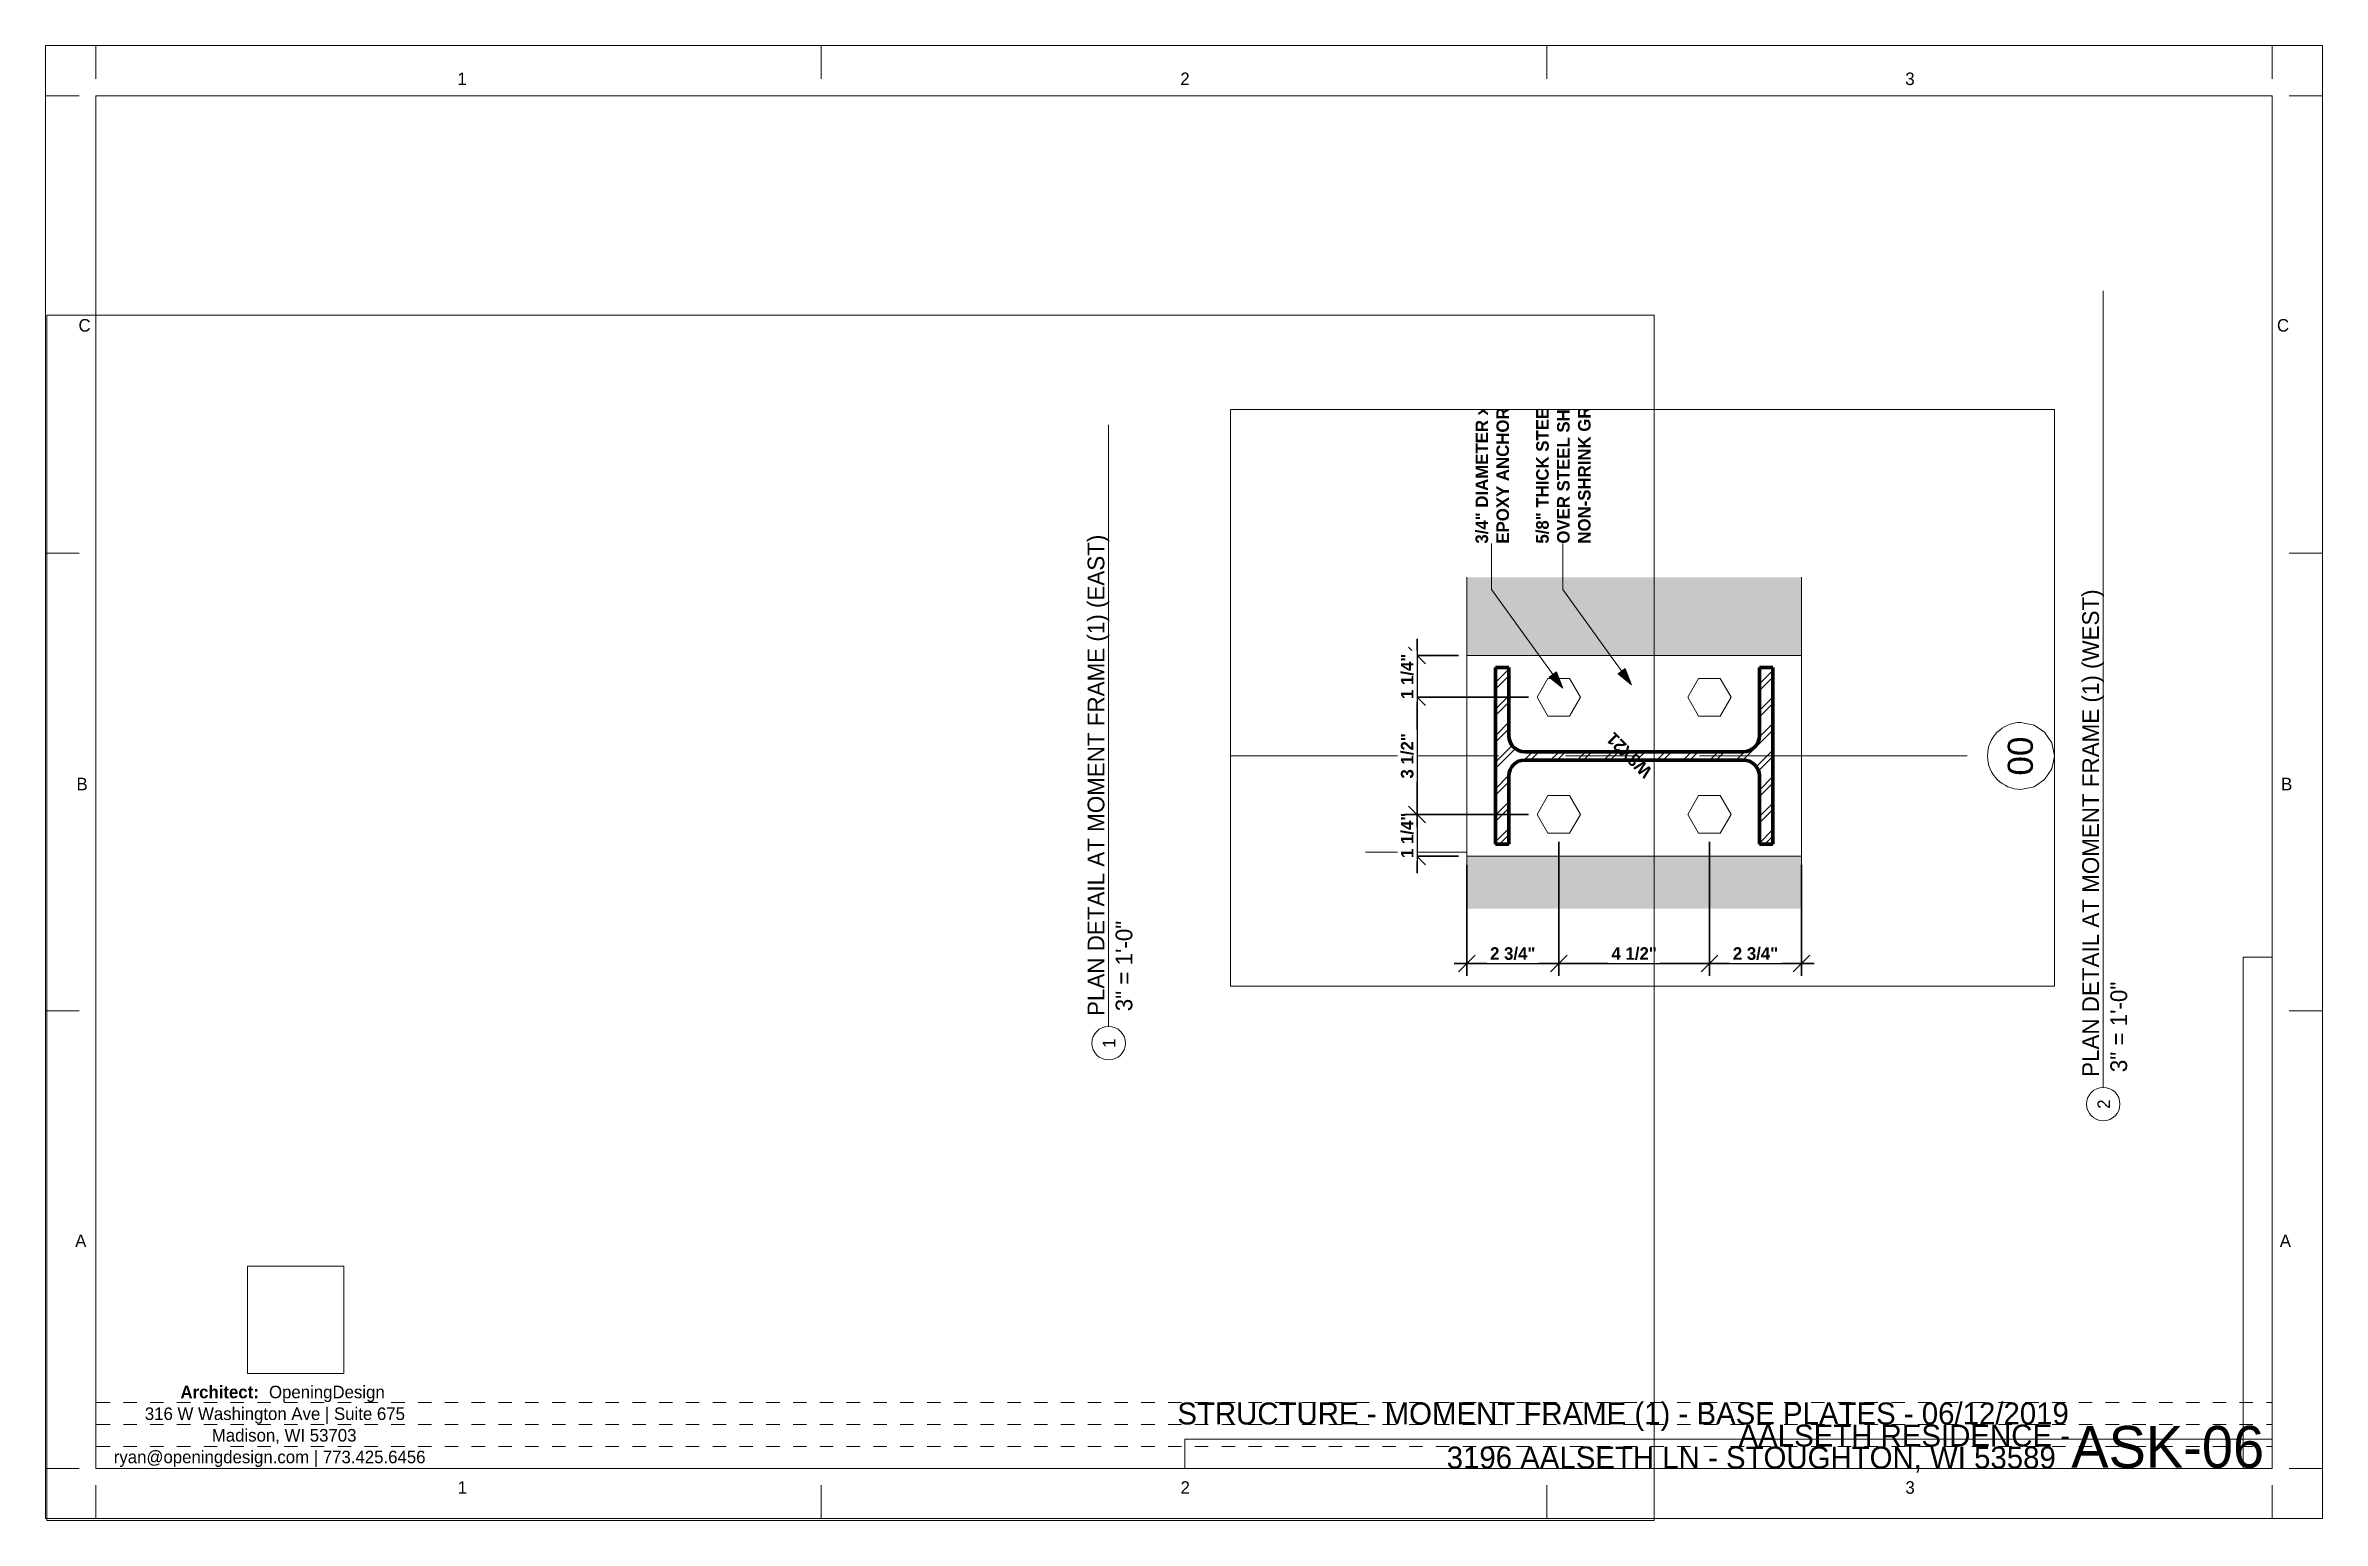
# Paper-space layout 'Layout1' of a CAD drawing. Header units: inches. Extents: x 0 to 17, y 0 to 11.
# The model-space entities are those that its viewports show. They can reach past a viewport. Long polylines and large blocks are cut down to what shows.
import ezdxf

# ---------------------------------------------------------------- set-up
doc = ezdxf.new("R2010")
doc.units = ezdxf.units.IN
doc.header["$MEASUREMENT"] = 0
doc.linetypes.add('Dot 1_32_', pattern=[0.03125, 0, -0.03125])
doc.linetypes.add('Grid Line 1_2_', pattern=[0.875, 0.5, -0.125, 0.125, -0.125])
for name, color, linetype, lineweight in [('A-ANNO-DIMS-1', 211, 'Continuous', 30), ('A-GENM', 5, 'Continuous', 9), ('G-ANNO-TEXT', 231, 'Continuous', 9), ('G-ANNO-TTLB', 6, 'Continuous', 9), ('G-ANNO-TTLB-MEDM', 33, 'Continuous', 20), ('S-BEAM', 12, 'Continuous', 9), ('S-COLS-1', 7, 'Continuous', 9), ('S-COLS-2', 52, 'Continuous', 70), ('S-COLS-IDEN', 171, 'Continuous', 9), ('S-FNDN', 32, 'Continuous', 18), ('S-GRID-1', 1, 'Grid Line 1_2_', 9), ('S-GRID-IDEN', 1, 'Continuous', 9)]:
    doc.layers.add(name, color=color, linetype=linetype, lineweight=lineweight)
doc.layers.add('G-ANNO-NPLT', color=191, linetype='Continuous', plot=False)
doc.layers.add('S-FNDN-1', color=235, linetype='Continuous', lineweight=18, transparency=0.4)
doc.styles.add('Arial', font='arial.ttf', dxfattribs={"height": 0.75})
doc.styles.add('Century Gothic', font='ufonts.com_century-gothic.ttf', dxfattribs={"height": 0.125})
doc.styles.add('Century Gothic_1', font='ufonts.com_century-gothic.ttf', dxfattribs={"height": 0.09375})
doc.styles.add('Century Gothic_2', font='ufonts.com_century-gothic.ttf', dxfattribs={"height": 0.164062})
doc.styles.add('Century Gothic_3', font='ufonts.com_century-gothic.ttf', dxfattribs={"height": 0.3125})
doc.styles.add('Century Gothic_B', font='GOTHICB.TTF', dxfattribs={"height": 0.375})
doc.styles.add('Century Gothic_B_1', font='GOTHICB.TTF', dxfattribs={"height": 0.09375})
doc.dimstyles.new('OD__1_16__Tol__', dxfattribs={"dimscale": 12, "dimtxt": 0.391563, "dimasz": 0.041667, "dimexe": 0.03125, "dimexo": 0.020833, "dimgap": 0.005208, "dimtad": 1, "dimdec": 4, "dimrnd": 0.0625, "dimzin": 3, "dimdsep": 46, "dimlunit": 4, "dimtxsty": 'Century Gothic_B', "dimblk1": 'OBLIQUE', "dimblk2": 'OBLIQUE', "dimsah": 1, "dimcen": 0.09, "dimdle": 0.03125, "dimazin": 0, "dimtfac": 1, "dimtdec": 4, "dimtix": 1, "dimtmove": 0, "dimatfit": 3, "dimfxl": 1, "dimtvp": 1, "dimtfill": 1, "dimfrac": 2, "dimtolj": 1, "dimtzin": 0, "dimlwd": 30, "dimlwe": 30, "dimarcsym": 2})
picture_1 = doc.add_image_def('image1.jpg', size_in_pixel=(547, 610))
picture_2 = doc.add_image_def('image2.jpg', size_in_pixel=(95, 1663))
picture_3 = doc.add_image_def('image3.jpg', size_in_pixel=(3536, 95))

# ---------------------------------------------------------------- blocks, each defined once
blk = doc.blocks.new('Viewport - All On-1560281-STRUCTURE - MOMENT FRAME _1_ - BASE PLATES')
at = {"layer": 'G-ANNO-TTLB'}
for start, end in [(360, 180), (180, 360)]:
    blk.add_arc((-0.125, 0), 0.125, start, end, dxfattribs=at)
blk = doc.blocks.new('OD Title Block - 11x17 - Presentation - one-1825712-STRUCTURE - MOMENT FRAME _1_ - BASE PLATES')
at = {"layer": 'G-ANNO-TTLB'}
for p, q in [((-0.01, 11.014), (16.99, 11.014)), ((-0.01, 0.014), (-0.01, 11.014)), ((16.99, 0.014), (16.99, 11.014)), ((-0.01, 0.014), (16.99, 0.014))]:
    blk.add_line(p, q, dxfattribs=at)
at = {"layer": 'G-ANNO-TTLB', "linetype": 'Dot 1_32_', "lineweight": 13}
for p, q in [((0.371, 0.881), (16.615, 0.881)), ((0.371, 0.717), (16.615, 0.717)), ((0.371, 0.553), (16.615, 0.553))]:
    blk.add_line(p, q, dxfattribs=at)
at = {"layer": 'G-ANNO-TTLB-MEDM'}
for p, q in [((0.365, 10.764), (0.365, 11.014)), ((5.781, 10.764), (5.781, 11.014)), ((11.198, 10.764), (11.198, 11.014)), ((16.615, 10.764), (16.615, 11.014)), ((0.24, 10.639), (-0.01, 10.639)), ((0.365, 10.639), (16.615, 10.639)), ((0.365, 10.639), (0.365, 0.389)), ((16.615, 10.639), (16.615, 0.389)), ((16.74, 10.639), (16.99, 10.639)), ((0.24, 7.222), (-0.01, 7.222)), ((16.74, 7.222), (16.99, 7.222)), ((0.24, 3.805), (-0.01, 3.805)), ((16.74, 3.805), (16.99, 3.805)), ((0.24, 0.389), (-0.01, 0.389)), ((0.365, 0.389), (16.615, 0.389)), ((16.74, 0.389), (16.99, 0.389)), ((0.365, 0.264), (0.365, 0.014)), ((5.781, 0.264), (5.781, 0.014)), ((11.198, 0.264), (11.198, 0.014)), ((16.615, 0.264), (16.615, 0.014))]:
    blk.add_line(p, q, dxfattribs=at)
at = {"layer": 'G-ANNO-TTLB', "attachment_point": 1}
for s, insert, char_height, width, style in [('1', (3.065, 10.812), 0.0937, 0.08837, 'Century Gothic_1'), ('2', (8.462, 10.812), 0.0937, 0.08837, 'Century Gothic_1'), ('3', (13.875, 10.812), 0.0937, 0.08837, 'Century Gothic_1'), ('C', (0.236, 8.971), 0.0937, 0.11363, 'Century Gothic_1'), ('C', (16.65, 8.971), 0.0937, 0.11363, 'Century Gothic_1'), ('B', (0.221, 5.546), 0.0937, 0.09153, 'Century Gothic_1'), ('B', (16.681, 5.546), 0.0937, 0.09153, 'Century Gothic_1'), ('A', (0.211, 2.135), 0.0937, 0.11678, 'Century Gothic_1'), ('A', (16.671, 2.135), 0.0937, 0.11678, 'Century Gothic_1'), ('Architect: ', (0.997, 1.006), 0.09375, 0.80169, 'Century Gothic_B_1'), ('OpeningDesign', (1.658, 1.006), 0.09375, 1.212, 'Century Gothic_1'), ('316 W Washington Ave | Suite 675', (0.731, 0.844), 0.09375, 2.65756, 'Century Gothic_1'), ('Madison, WI 53703', (1.231, 0.683), 0.09375, 1.44556, 'Century Gothic_1'), ('ryan@openingdesign.com | 773.425.6456', (0.499, 0.521), 0.09375, 3.21937, 'Century Gothic_1'), ('1', (3.067, 0.293), 0.0937, 0.08837, 'Century Gothic_1'), ('2', (8.464, 0.293), 0.0937, 0.08837, 'Century Gothic_1'), ('3', (13.876, 0.293), 0.0937, 0.08837, 'Century Gothic_1')]:
    blk.add_mtext(s, dxfattribs=dict(at, insert=insert, char_height=char_height, width=width, style=style))
at = {"layer": 'G-ANNO-TTLB'}
image = blk.add_image(picture_2, insert=(16.397, 0.389), size_in_units=(0.218, 3.818), dxfattribs=at)
image.dxf.flags = 7
image = blk.add_image(picture_1, insert=(1.497, 1.098), size_in_units=(0.719, 0.802), dxfattribs=at)
image.dxf.flags = 7
image = blk.add_image(picture_3, insert=(8.496, 0.389), size_in_units=(8.119, 0.218), dxfattribs=at)
image.dxf.flags = 7
blk = doc.blocks.new('051200 - Structural Steel Framing - Base Plate - 4 holes - 2-1954473-PLAN DETAIL AT MOMENT FRAME _1_ _WEST_')
at = {"layer": 'A-GENM'}
for p, q in [((-2713.552, 8698.146), (-2713.877, 8697.584)), ((-2712.903, 8698.146), (-2713.552, 8698.146)), ((-2712.578, 8697.584), (-2712.903, 8698.146)), ((-2709.052, 8698.146), (-2709.377, 8697.584)), ((-2708.403, 8698.146), (-2709.052, 8698.146)), ((-2708.078, 8697.584), (-2708.403, 8698.146)), ((-2713.877, 8697.584), (-2713.552, 8697.021)), ((-2712.903, 8697.021), (-2712.578, 8697.584)), ((-2709.377, 8697.584), (-2709.052, 8697.021)), ((-2708.403, 8697.021), (-2708.078, 8697.584)), ((-2713.552, 8697.021), (-2712.903, 8697.021)), ((-2709.052, 8697.021), (-2708.403, 8697.021)), ((-2713.552, 8694.646), (-2713.877, 8694.084)), ((-2712.903, 8694.646), (-2713.552, 8694.646)), ((-2712.578, 8694.084), (-2712.903, 8694.646)), ((-2709.052, 8694.646), (-2709.377, 8694.084)), ((-2708.403, 8694.646), (-2709.052, 8694.646)), ((-2708.078, 8694.084), (-2708.403, 8694.646)), ((-2713.877, 8694.084), (-2713.552, 8693.521)), ((-2712.903, 8693.521), (-2712.578, 8694.084)), ((-2709.377, 8694.084), (-2709.052, 8693.521)), ((-2708.403, 8693.521), (-2708.078, 8694.084)), ((-2713.552, 8693.521), (-2712.903, 8693.521)), ((-2709.052, 8693.521), (-2708.403, 8693.521))]:
    blk.add_line(p, q, dxfattribs=at)
at = {"layer": 'S-BEAM'}
for p, q in [((-2705.978, 8698.834), (-2715.978, 8698.834)), ((-2715.978, 8698.834), (-2715.978, 8692.834)), ((-2705.978, 8692.834), (-2705.978, 8698.834)), ((-2715.978, 8692.834), (-2705.978, 8692.834))]:
    blk.add_line(p, q, dxfattribs=at)
blk = doc.blocks.new('Grid - Grid Head - Circle-50561-PLAN DETAIL AT MOMENT FRAME _1_ _WEST_')
at = {"layer": 'S-GRID-IDEN'}
for start, end in [(90, 270), (270, 90)]:
    blk.add_arc((-2699.424, 8695.834), 1, start, end, dxfattribs=at)
blk = doc.blocks.new('_Oblique')
at = {"color": 0, "linetype": 'ByBlock', "lineweight": -2}
blk.add_line((-0.5, -0.5), (0.5, 0.5), dxfattribs=at)
blk = doc.blocks.new('DIMBLOCK10-PLAN DETAIL AT MOMENT FRAME _1_ _WEST_')
at = {"layer": 'A-ANNO-DIMS-1', "color": 0, "lineweight": 30, "transparency": 16777216}
for p, q in [((-2655.347, 8693.271), (-2655.347, 8689.261)), ((-2652.597, 8692.584), (-2652.597, 8689.261)), ((-2652.222, 8689.636), (-2655.722, 8689.636))]:
    blk.add_line(p, q, dxfattribs=at)
at = {"layer": 'Defpoints', "color": 0, "transparency": 16777216}
for p in [(-2655.347, 8693.521), (-2652.597, 8692.834), (-2655.347, 8689.636)]:
    blk.add_point(p, dxfattribs=at)
at = {"layer": 'A-ANNO-DIMS-1', "color": 0, "lineweight": 30, "transparency": 16777216, "xscale": 0.4999999999999999, "yscale": 0.4999999999999999, "zscale": 0.4999999999999999, "rotation": 180}
blk.add_blockref('_Oblique', (-2655.347, 8689.636), dxfattribs=at)
at = {"layer": 'A-ANNO-DIMS-1', "color": 0, "lineweight": 30, "transparency": 16777216, "xscale": 0.4999999999999999, "yscale": 0.4999999999999999, "zscale": 0.4999999999999999}
blk.add_blockref('_Oblique', (-2652.597, 8689.636), dxfattribs=at)
at = {"layer": 'A-ANNO-DIMS-1', "color": 0, "transparency": 16777216, "insert": (-2653.972, 8689.925), "char_height": 0.375, "attachment_point": 5, "style": 'Century Gothic_B', "bg_fill": 3, "box_fill_scale": 1.25, "bg_fill_color": 256, "bg_fill_true_color": 13158600, "bg_fill_transparency": 0}
blk.add_mtext('\\A1;2 3/4"', dxfattribs=at)
blk = doc.blocks.new('DIMBLOCK11-PLAN DETAIL AT MOMENT FRAME _1_ _WEST_')
at = {"layer": 'A-ANNO-DIMS-1', "color": 0, "lineweight": 30, "transparency": 16777216}
for p, q in [((-2659.847, 8693.271), (-2659.847, 8689.261)), ((-2655.347, 8693.271), (-2655.347, 8689.261)), ((-2654.972, 8689.636), (-2660.222, 8689.636))]:
    blk.add_line(p, q, dxfattribs=at)
at = {"layer": 'Defpoints', "color": 0, "transparency": 16777216}
for p in [(-2659.847, 8693.521), (-2655.347, 8693.521), (-2659.847, 8689.636)]:
    blk.add_point(p, dxfattribs=at)
at = {"layer": 'A-ANNO-DIMS-1', "color": 0, "lineweight": 30, "transparency": 16777216, "xscale": 0.4999999999999999, "yscale": 0.4999999999999999, "zscale": 0.4999999999999999, "rotation": 180}
blk.add_blockref('_Oblique', (-2659.847, 8689.636), dxfattribs=at)
at = {"layer": 'A-ANNO-DIMS-1', "color": 0, "lineweight": 30, "transparency": 16777216, "xscale": 0.4999999999999999, "yscale": 0.4999999999999999, "zscale": 0.4999999999999999}
blk.add_blockref('_Oblique', (-2655.347, 8689.636), dxfattribs=at)
at = {"layer": 'A-ANNO-DIMS-1', "color": 0, "transparency": 16777216, "insert": (-2657.597, 8689.925), "char_height": 0.375, "attachment_point": 5, "style": 'Century Gothic_B', "bg_fill": 3, "box_fill_scale": 1.25, "bg_fill_color": 256, "bg_fill_true_color": 13158600, "bg_fill_transparency": 0}
blk.add_mtext('\\A1;4 1/2"', dxfattribs=at)
blk = doc.blocks.new('DIMBLOCK12-PLAN DETAIL AT MOMENT FRAME _1_ _WEST_')
at = {"layer": 'A-ANNO-DIMS-1', "color": 0, "lineweight": 30, "transparency": 16777216}
for p, q in [((-2659.847, 8693.271), (-2659.847, 8689.261)), ((-2662.597, 8692.584), (-2662.597, 8689.261)), ((-2659.472, 8689.636), (-2662.972, 8689.636))]:
    blk.add_line(p, q, dxfattribs=at)
at = {"layer": 'Defpoints', "color": 0, "transparency": 16777216}
for p in [(-2659.847, 8693.521), (-2662.597, 8692.834), (-2662.597, 8689.636)]:
    blk.add_point(p, dxfattribs=at)
at = {"layer": 'A-ANNO-DIMS-1', "color": 0, "lineweight": 30, "transparency": 16777216, "xscale": 0.4999999999999999, "yscale": 0.4999999999999999, "zscale": 0.4999999999999999, "rotation": 180}
blk.add_blockref('_Oblique', (-2662.597, 8689.636), dxfattribs=at)
at = {"layer": 'A-ANNO-DIMS-1', "color": 0, "lineweight": 30, "transparency": 16777216, "xscale": 0.4999999999999999, "yscale": 0.4999999999999999, "zscale": 0.4999999999999999}
blk.add_blockref('_Oblique', (-2659.847, 8689.636), dxfattribs=at)
at = {"layer": 'A-ANNO-DIMS-1', "color": 0, "transparency": 16777216, "insert": (-2661.222, 8689.925), "char_height": 0.375, "attachment_point": 5, "style": 'Century Gothic_B', "bg_fill": 3, "box_fill_scale": 1.25, "bg_fill_color": 256, "bg_fill_true_color": 13158600, "bg_fill_transparency": 0}
blk.add_mtext('\\A1;2 3/4"', dxfattribs=at)
blk = doc.blocks.new('DIMBLOCK13-PLAN DETAIL AT MOMENT FRAME _1_ _WEST_')
at = {"layer": 'A-ANNO-DIMS-1', "color": 0, "lineweight": 30, "transparency": 16777216}
for p, q in [((-2664.081, 8694.084), (-2664.081, 8694.584)), ((-2660.747, 8694.084), (-2664.456, 8694.084)), ((-2664.081, 8692.834), (-2664.081, 8694.084)), ((-2662.847, 8692.834), (-2664.456, 8692.834)), ((-2664.081, 8692.834), (-2664.081, 8692.334))]:
    blk.add_line(p, q, dxfattribs=at)
at = {"layer": 'Defpoints', "color": 0, "transparency": 16777216}
for p in [(-2660.497, 8694.084), (-2662.597, 8692.834)]:
    blk.add_point(p, dxfattribs=at)
at = {"layer": 'A-ANNO-DIMS-1', "color": 0, "lineweight": 30, "transparency": 16777216, "xscale": 0.4999999999999999, "yscale": 0.4999999999999999, "zscale": 0.4999999999999999}
for p, rotation in [((-2664.081, 8694.084), 270), ((-2664.081, 8692.834), 90)]:
    blk.add_blockref('_Oblique', p, dxfattribs=dict(at, rotation=rotation))
at = {"layer": 'A-ANNO-DIMS-1', "color": 0, "transparency": 16777216, "insert": (-2664.37, 8693.459), "char_height": 0.375, "attachment_point": 5, "rotation": 90, "style": 'Century Gothic_B', "bg_fill": 3, "box_fill_scale": 1.25, "bg_fill_color": 256, "bg_fill_true_color": 13158600, "bg_fill_transparency": 0}
blk.add_mtext('\\A1;1 1/4"', dxfattribs=at)
at = {"layer": 'Defpoints', "color": 0, "transparency": 16777216}
blk.add_point((-2664.081, 8694.084), dxfattribs=at)
blk = doc.blocks.new('DIMBLOCK14-PLAN DETAIL AT MOMENT FRAME _1_ _WEST_')
at = {"layer": 'A-ANNO-DIMS-1', "color": 0, "lineweight": 30, "transparency": 16777216}
for p, q in [((-2664.081, 8693.709), (-2664.081, 8697.959)), ((-2660.747, 8697.584), (-2664.456, 8697.584)), ((-2660.747, 8694.084), (-2664.456, 8694.084))]:
    blk.add_line(p, q, dxfattribs=at)
at = {"layer": 'Defpoints', "color": 0, "transparency": 16777216}
for p in [(-2664.081, 8697.584), (-2660.497, 8697.584), (-2660.497, 8694.084)]:
    blk.add_point(p, dxfattribs=at)
at = {"layer": 'A-ANNO-DIMS-1', "color": 0, "lineweight": 30, "transparency": 16777216, "xscale": 0.4999999999999999, "yscale": 0.4999999999999999, "zscale": 0.4999999999999999}
for p, rotation in [((-2664.081, 8697.584), 90), ((-2664.081, 8694.084), 270)]:
    blk.add_blockref('_Oblique', p, dxfattribs=dict(at, rotation=rotation))
at = {"layer": 'A-ANNO-DIMS-1', "color": 0, "transparency": 16777216, "insert": (-2664.37, 8695.834), "char_height": 0.375, "attachment_point": 5, "rotation": 90, "style": 'Century Gothic_B', "bg_fill": 3, "box_fill_scale": 1.25, "bg_fill_color": 256, "bg_fill_true_color": 13158600, "bg_fill_transparency": 0}
blk.add_mtext('\\A1;3 1/2"', dxfattribs=at)
blk = doc.blocks.new('DIMBLOCK15-PLAN DETAIL AT MOMENT FRAME _1_ _WEST_')
at = {"layer": 'A-ANNO-DIMS-1', "color": 0, "lineweight": 30, "transparency": 16777216}
for p, q in [((-2664.081, 8698.834), (-2664.081, 8699.334)), ((-2662.847, 8698.834), (-2664.456, 8698.834)), ((-2664.081, 8697.584), (-2664.081, 8698.834)), ((-2660.747, 8697.584), (-2664.456, 8697.584)), ((-2664.081, 8697.584), (-2664.081, 8697.084))]:
    blk.add_line(p, q, dxfattribs=at)
at = {"layer": 'Defpoints', "color": 0, "transparency": 16777216}
for p in [(-2662.597, 8698.834), (-2660.497, 8697.584)]:
    blk.add_point(p, dxfattribs=at)
at = {"layer": 'A-ANNO-DIMS-1', "color": 0, "lineweight": 30, "transparency": 16777216, "xscale": 0.4999999999999999, "yscale": 0.4999999999999999, "zscale": 0.4999999999999999}
for p, rotation in [((-2664.081, 8698.834), 270), ((-2664.081, 8697.584), 90)]:
    blk.add_blockref('_Oblique', p, dxfattribs=dict(at, rotation=rotation))
at = {"layer": 'A-ANNO-DIMS-1', "color": 0, "transparency": 16777216, "insert": (-2664.37, 8698.209), "char_height": 0.375, "attachment_point": 5, "rotation": 90, "style": 'Century Gothic_B', "bg_fill": 3, "box_fill_scale": 1.25, "bg_fill_color": 256, "bg_fill_true_color": 13158600, "bg_fill_transparency": 0}
blk.add_mtext('\\A1;1 1/4"', dxfattribs=at)
at = {"layer": 'Defpoints', "color": 0, "transparency": 16777216}
blk.add_point((-2664.081, 8698.834), dxfattribs=at)

msp = doc.modelspace()

# ---------------------------------------------------------------- hatches: boundary and pattern name
at = {"layer": 'G-ANNO-TEXT'}
for points in [[(-2659.73098, 8697.85724), (-2659.9147, 8698.34117), (-2660.13206, 8698.18448)], [(-2657.67567, 8697.96), (-2657.86002, 8698.4437), (-2658.07717, 8698.28672)]]:
    msp.add_hatch(color=256, dxfattribs=at).paths.add_polyline_path(points, flags=0)
at = {"layer": 'S-COLS-1'}
h = msp.add_hatch(dxfattribs=at)
h.set_pattern_fill('FP_2', color=256, style=0, pattern_type=2)
h.set_pattern_definition([(45, (-2593.18976, 8957.431), (-0.3959798, 0.3959798), []), (45, (-2593.18976, 8958.031), (-0.3959798, 0.3959798), [])])
h.paths.add_polyline_path([(-2661.73741, 8693.19867), (-2661.33741, 8693.19867), (-2661.33741, 8695.23367), (-2661.32122, 8695.35661), (-2661.27377, 8695.47117), (-2661.19829, 8695.56955), (-2661.09991, 8695.64503), (-2660.98535, 8695.69249), (-2660.86241, 8695.70867), (-2654.33241, 8695.70867), (-2654.20947, 8695.69249), (-2654.09491, 8695.64503), (-2653.99653, 8695.56955), (-2653.92105, 8695.47117), (-2653.8736, 8695.35661), (-2653.85741, 8695.23367), (-2653.85741, 8693.19867), (-2653.45741, 8693.19867), (-2653.45741, 8698.46867), (-2653.85741, 8698.46867), (-2653.85741, 8696.43367), (-2653.8736, 8696.31073), (-2653.92105, 8696.19617), (-2653.99653, 8696.0978), (-2654.09491, 8696.02231), (-2654.20947, 8695.97486), (-2654.33241, 8695.95867), (-2660.86241, 8695.95867), (-2660.98535, 8695.97486), (-2661.09991, 8696.02231), (-2661.19829, 8696.0978), (-2661.27377, 8696.19617), (-2661.32122, 8696.31073), (-2661.33741, 8696.43367), (-2661.33741, 8698.46867), (-2661.73741, 8698.46867), (-2661.73741, 8696.21976)], flags=0)
at = {"layer": 'S-FNDN-1'}
h = msp.add_hatch(color=256, dxfattribs=at)
h.paths.add_polyline_path([(-2658.34699, 8691.26976), (-2652.59741, 8691.26976), (-2652.59741, 8692.83367), (-2662.59741, 8692.83367), (-2662.59741, 8691.26976), (-2661.98432, 8691.26976)], flags=0)
h.paths.add_polyline_path([(-2658.34699, 8698.83367), (-2652.59741, 8698.83367), (-2652.59741, 8701.16976), (-2662.59741, 8701.16976), (-2662.59741, 8698.83367)], flags=0)

# ---------------------------------------------------------------- linework, layer by layer
at = {"layer": 'G-ANNO-TEXT'}
for p, q in [((-2661.8548, 8700.80318), (-2661.8548, 8702.17339)), ((-2659.73098, 8700.80318), (-2659.73098, 8702.17339)), ((-2659.73098, 8697.85724), (-2661.8548, 8700.80318)), ((-2657.67567, 8697.96), (-2659.73098, 8700.80318)), ((-2659.9147, 8698.34117), (-2660.13206, 8698.18448)), ((-2659.73098, 8697.85724), (-2659.9147, 8698.34117)), ((-2657.86002, 8698.4437), (-2658.07717, 8698.28672)), ((-2657.67567, 8697.96), (-2657.86002, 8698.4437)), ((-2660.13206, 8698.18448), (-2659.73098, 8697.85724)), ((-2658.07717, 8698.28672), (-2657.67567, 8697.96))]:
    msp.add_line(p, q, dxfattribs=at)
at = {"layer": 'S-COLS-2'}
for p, q in [((-2661.33741, 8698.46867), (-2661.73741, 8698.46867)), ((-2661.73741, 8698.46867), (-2661.73741, 8693.19867)), ((-2661.33741, 8696.43367), (-2661.33741, 8698.46867)), ((-2653.45741, 8698.46867), (-2653.85741, 8698.46867)), ((-2653.85741, 8698.46867), (-2653.85741, 8696.43367)), ((-2653.45741, 8693.19867), (-2653.45741, 8698.46867)), ((-2654.33241, 8695.95867), (-2660.86241, 8695.95867)), ((-2660.86241, 8695.70867), (-2654.33241, 8695.70867)), ((-2661.33741, 8693.19867), (-2661.33741, 8695.23367)), ((-2653.85741, 8695.23367), (-2653.85741, 8693.19867)), ((-2661.73741, 8693.19867), (-2661.33741, 8693.19867)), ((-2653.85741, 8693.19867), (-2653.45741, 8693.19867))]:
    msp.add_line(p, q, dxfattribs=at)
for centre, start, end in [((-2660.86241, 8696.43367), 180, 270), ((-2654.33241, 8696.43367), 270, 0), ((-2660.86241, 8695.23367), 90, 180), ((-2654.33241, 8695.23367), 0, 90)]:
    msp.add_arc(centre, 0.475, start, end, dxfattribs=at)
at = {"layer": 'S-FNDN'}
for p, q in [((-2662.59741, 8698.83367), (-2662.59741, 8701.16976)), ((-2652.59741, 8698.83367), (-2652.59741, 8701.16976)), ((-2662.59741, 8692.95867), (-2665.62166, 8692.95867)), ((-2662.59741, 8691.26976), (-2662.59741, 8692.83367)), ((-2652.59741, 8691.26976), (-2652.59741, 8692.83367))]:
    msp.add_line(p, q, dxfattribs=at)
at = {"layer": 'S-GRID-1'}
msp.add_line((-2669.6494, 8695.83367), (-2647.04374, 8695.83367), dxfattribs=at)

# ---------------------------------------------------------------- block references
at = {"layer": 'S-BEAM'}
msp.add_blockref('051200 - Structural Steel Framing - Base Plate - 4 holes - 2-1954473-PLAN DETAIL AT MOMENT FRAME _1_ _WEST_', (53.38024, 0), dxfattribs=at)
at = {"layer": 'S-GRID-IDEN'}
msp.add_blockref('Grid - Grid Head - Circle-50561-PLAN DETAIL AT MOMENT FRAME _1_ _WEST_', (53.38024, 0), dxfattribs=at)

# ---------------------------------------------------------------- texts
at = {"layer": 'G-ANNO-TEXT', "char_height": 0.375, "attachment_point": 1, "rotation": 90, "style": 'Century Gothic_B'}
for s, insert, width in [('3/4" DIAMETER x 8" EMBEDMENT', (-2662.33416, 8702.17339), 9.696), ('5/8" THICK STEEL BASE PLATE', (-2660.52294, 8702.17339), 8.585), ('OVER STEEL SHIMS OR', (-2659.89794, 8702.17339), 6.6155), ('NON-SHRINK GROUT', (-2659.27294, 8702.17339), 6.3125), ('EPOXY ANCHORS', (-2661.70916, 8702.17339), 5.441375)]:
    msp.add_mtext(s, dxfattribs=dict(at, insert=insert, width=width))
at = {"layer": 'S-COLS-IDEN', "insert": (-2657.29505, 8695.13981), "char_height": 0.375, "width": 2.121, "attachment_point": 1, "rotation": 135, "style": 'Century Gothic_B'}
msp.add_mtext('W8X21', dxfattribs=at)
at = {"layer": 'S-GRID-IDEN', "insert": (-2646.43886, 8695.24489), "char_height": 0.75, "width": 1.414, "attachment_point": 1, "rotation": 90, "style": 'Arial'}
msp.add_mtext('00', dxfattribs=at)

# ---------------------------------------------------------------- next in the draw order: dimensions: what is measured, and where the dimension line sits
at = {"layer": 'A-ANNO-DIMS-1'}
dim = msp.add_linear_dim(base=(-2655.34741, 8689.636), p1=(-2652.59741, 8692.83367), p2=(-2655.34741, 8693.52117), dimstyle='OD__1_16__Tol__', override={"dimpost": '<>', "dimfxl": 2.834635}, dxfattribs=at)
dim.commit()
dim.dimension.update_dxf_attribs({"geometry": 'DIMBLOCK10-PLAN DETAIL AT MOMENT FRAME _1_ _WEST_', "text_midpoint": (-2653.97241, 8689.92475)})

# ---------------------------------------------------------------- next in the draw order: dimensions: what is measured, and where the dimension line sits
dim = msp.add_linear_dim(base=(-2659.84741, 8689.636), p1=(-2655.34741, 8693.52117), p2=(-2659.84741, 8693.52117), dimstyle='OD__1_16__Tol__', override={"dimpost": '<>', "dimfxl": 4.5}, dxfattribs=at)
dim.commit()
dim.dimension.update_dxf_attribs({"geometry": 'DIMBLOCK11-PLAN DETAIL AT MOMENT FRAME _1_ _WEST_', "text_midpoint": (-2657.59741, 8689.92475)})

# ---------------------------------------------------------------- next in the draw order: dimensions: what is measured, and where the dimension line sits
dim = msp.add_linear_dim(base=(-2662.59741, 8689.636), p1=(-2659.84741, 8693.52117), p2=(-2662.59741, 8692.83367), dimstyle='OD__1_16__Tol__', override={"dimpost": '<>', "dimfxl": 2.834635}, dxfattribs=at)
dim.commit()
dim.dimension.update_dxf_attribs({"geometry": 'DIMBLOCK12-PLAN DETAIL AT MOMENT FRAME _1_ _WEST_', "text_midpoint": (-2661.22241, 8689.92475)})

# ---------------------------------------------------------------- next in the draw order: dimensions: what is measured, and where the dimension line sits
dim = msp.add_linear_dim(base=(-2664.08138, 8694.08367), p1=(-2662.59741, 8692.83367), p2=(-2660.49693, 8694.08367), angle=90, dimstyle='OD__1_16__Tol__', override={"dimpost": '<>', "dimfxl": 2.444283}, dxfattribs=at)
dim.commit()
dim.dimension.update_dxf_attribs({"geometry": 'DIMBLOCK13-PLAN DETAIL AT MOMENT FRAME _1_ _WEST_', "text_midpoint": (-2664.37013, 8693.45867)})

# ---------------------------------------------------------------- next in the draw order: dimensions: what is measured, and where the dimension line sits
dim = msp.add_linear_dim(base=(-2664.08138, 8697.58367), p1=(-2660.49693, 8694.08367), p2=(-2660.49693, 8697.58367), angle=90, dimstyle='OD__1_16__Tol__', override={"dimpost": '<>', "dimfxl": 3.5}, dxfattribs=at)
dim.commit()
dim.dimension.update_dxf_attribs({"geometry": 'DIMBLOCK14-PLAN DETAIL AT MOMENT FRAME _1_ _WEST_', "text_midpoint": (-2664.37013, 8695.83367)})

# ---------------------------------------------------------------- next in the draw order: dimensions: what is measured, and where the dimension line sits
dim = msp.add_linear_dim(base=(-2664.08138, 8698.83367), p1=(-2660.49693, 8697.58367), p2=(-2662.59741, 8698.83367), angle=90, dimstyle='OD__1_16__Tol__', override={"dimpost": '<>', "dimfxl": 2.444283}, dxfattribs=at)
dim.commit()
dim.dimension.update_dxf_attribs({"geometry": 'DIMBLOCK15-PLAN DETAIL AT MOMENT FRAME _1_ _WEST_', "text_midpoint": (-2664.37013, 8698.20867)})

psp = doc.layouts.get("Layout1")

# ---------------------------------------------------------------- linework, layer by layer
at = {"layer": 'G-ANNO-NPLT', "lineweight": 9}
for p, q in [((15.353, 3.234), (15.353, 9.181)), ((7.927, 3.689), (7.927, 8.182))]:
    psp.add_line(p, q, dxfattribs=at)

# ---------------------------------------------------------------- block references
at = {"layer": 'G-ANNO-TTLB'}
psp.add_blockref('OD Title Block - 11x17 - Presentation - one-1825712-STRUCTURE - MOMENT FRAME _1_ - BASE PLATES', (0, 0), dxfattribs=at)
at = {"layer": 'G-ANNO-TTLB', "rotation": 89.9999999999999}
for p in [(7.927, 3.689), (15.353, 3.234)]:
    psp.add_blockref('Viewport - All On-1560281-STRUCTURE - MOMENT FRAME _1_ - BASE PLATES', p, dxfattribs=at)

# ---------------------------------------------------------------- texts
at = {"layer": 'G-ANNO-TTLB', "attachment_point": 1, "rotation": 90}
for s, insert, char_height, width, style in [('PLAN DETAIL AT MOMENT FRAME (1) (EAST)', (7.77, 3.767), 0.125, 4.30512, 'Century Gothic'), ('PLAN DETAIL AT MOMENT FRAME (1) (WEST)', (15.196, 3.312), 0.125, 4.35562, 'Century Gothic'), (' 3" = 1\'-0"', (7.979, 3.756), 0.125, 0.90269, 'Century Gothic'), (' 3" = 1\'-0"', (15.406, 3.301), 0.125, 0.90269, 'Century Gothic'), ('1', (7.883, 3.529), 0.0937, 0.08837, 'Century Gothic_1'), ('2', (15.31, 3.074), 0.0937, 0.08837, 'Century Gothic_1')]:
    psp.add_mtext(s, dxfattribs=dict(at, insert=insert, char_height=char_height, width=width, style=style))
at = {"layer": 'G-ANNO-TTLB', "attachment_point": 1}
for s, insert, char_height, width, style in [('STRUCTURE - MOMENT FRAME (1) - BASE PLATES - 06/12/2019', (8.44, 0.881), 0.16406, 7.90641, 'Century Gothic_2'), ('AALSETH RESIDENCE -', (12.63, 0.716), 0.16406, 2.828, 'Century Gothic_2'), ('ASK-06', (15.114, 0.706), 0.3125, 1.72962, 'Century Gothic_3'), ('3196 AALSETH LN - STOUGHTON, WI 53589', (10.451, 0.552), 0.16406, 5.46978, 'Century Gothic_2')]:
    psp.add_mtext(s, dxfattribs=dict(at, insert=insert, char_height=char_height, width=width, style=style))

# ---------------------------------------------------------------- viewports
at = {"layer": '0'}
psp.add_viewport(center=(6, 4.5), size=(12, 9), view_center_point=(6, 4.5), view_height=12, dxfattribs=at)
at = {"layer": 'G-ANNO-NPLT'}
psp.add_viewport(center=(11.913, 6.143), size=(6.151, 4.30518), view_center_point=(-2657.34657, 8697.56854), view_height=17.220715, status=3, dxfattribs=at)

doc.saveas('drawing.dxf')
